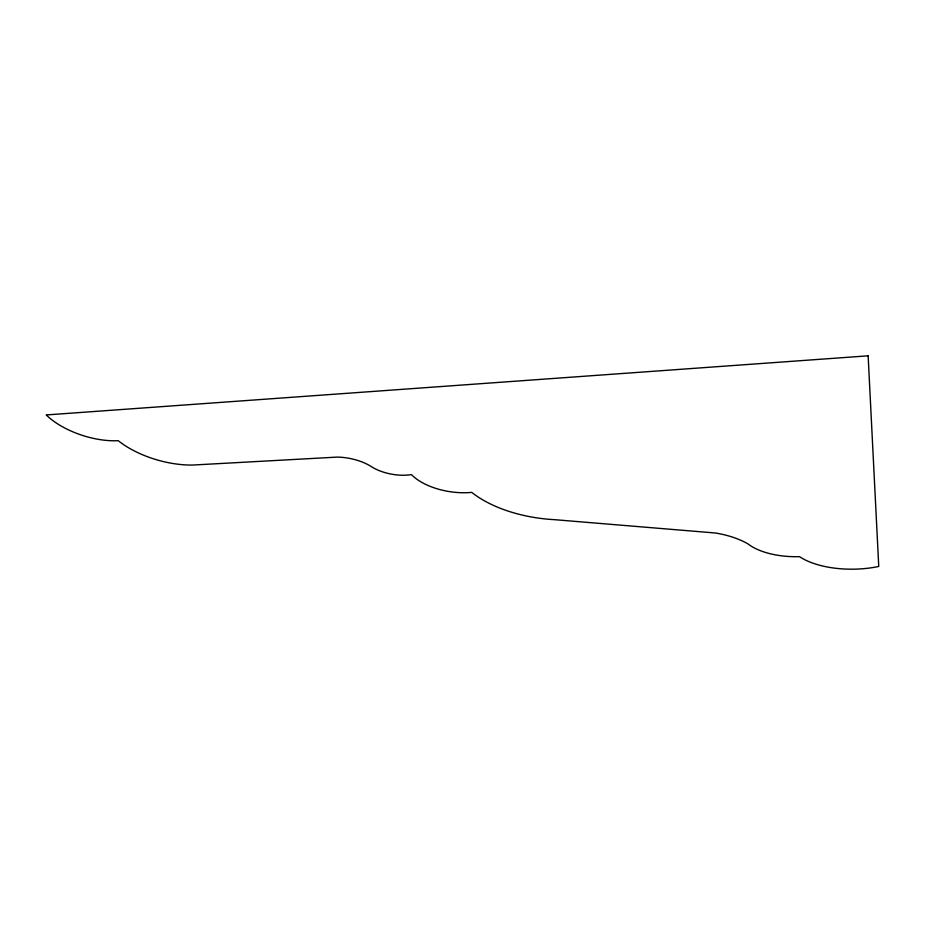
<?xml version="1.0" encoding="UTF-8"?>
<svg xmlns="http://www.w3.org/2000/svg" width="925" height="925" viewBox="0 0 925 925"><rect width="100%" height="100%" fill="white"/><g stroke="black" fill="none" stroke-linecap="round" stroke-linejoin="round"><path stroke-width="1.39" d="M868.136 355.824L46.25 414.943A56.529 26.86 17.6 0 0 118.238 440.693A66.265 32.109 15.9 0 0 192.597 465.055L337.174 457.1A36.769 18.188 11.3 0 1 370.243 465.922A34.664 17.852 10.3 0 0 411.44 474.618A49.187 25.38 8.7 0 0 471.75 492.377A97.333 50.759 6.1 0 0 554.445 519.665L715.615 533.02A65.166 30.028 2.8 0 1 748.128 544.016A55.789 26.524 0.2 0 0 799.512 556.653A65.097 30.224 -0.9 0 0 878.75 566.458L868.136 355.824"/></g></svg>
